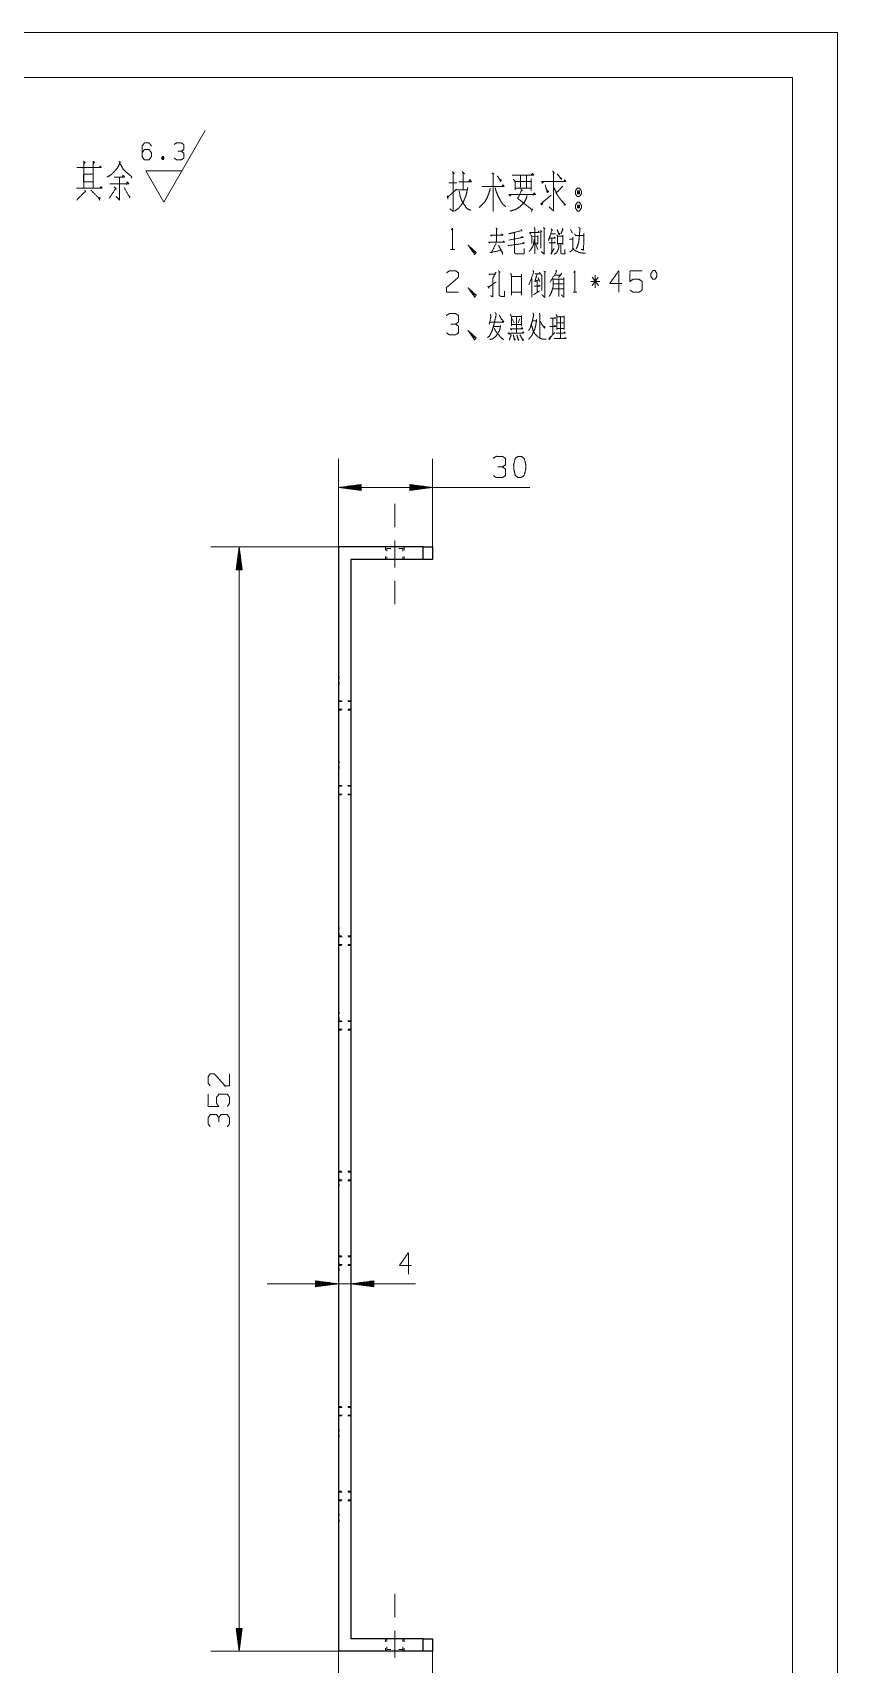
# Model space of a CAD drawing. Header units: millimetres. Extents: x 0 to 210, y 0 to 297.
# Drawn here: x 120.2 to 210, y 115 to 297 of the extents above; entities that cross this region are included whole.
import ezdxf

# ---------------------------------------------------------------- set-up
doc = ezdxf.new("R2010")
doc.units = ezdxf.units.MM
doc.layers.add('101', color=7, linetype='Continuous', true_color=0xffffff)

msp = doc.modelspace()

# ---------------------------------------------------------------- linework, layer by layer
at = {"layer": '101', "color": 133, "linetype": 'Continuous', "lineweight": 18}
for p, q in [((210, 297), (0, 297)), ((210, 0), (210, 297)), ((205, 292), (25, 292)), ((205, 5), (205, 292))]:
    msp.add_line(p, q, dxfattribs=at)
at = {"layer": '101', "color": 43, "linetype": 'Continuous', "lineweight": 18}
for p, q in [((134.86, 278.09), (139.47, 286.09)), ((134.68, 283.18), (134.8, 282.84)), ((132.84, 281.59), (136.88, 281.59)), ((134.86, 278.09), (132.84, 281.59))]:
    msp.add_line(p, q, dxfattribs=at)
at = {"layer": '101', "color": 72, "linetype": 'Continuous', "lineweight": 18}
for p, q in [((166.64, 280.25), (167.54, 280.25)), ((167.54, 279.46), (168.68, 279.46)), ((176.87, 274.91), (177.02, 274.76)), ((177.21, 275.26), (177.35, 275.11)), ((180.24, 275.04), (180.46, 274.64)), ((175.92, 274.21), (176.59, 274.24)), ((176.27, 273.59), (176.59, 272.81)), ((176.93, 274.81), (176.93, 272.94)), ((180.1, 273.96), (180.42, 273.96)), ((166.85, 272.81), (167.27, 272.81)), ((175.92, 269.65), (175.92, 267.48)), ((176.61, 269.7), (176.79, 269.2)), ((177.25, 270.38), (177.49, 270.3)), ((178.46, 269.95), (179.15, 269.95)), ((179.24, 270.15), (178.9, 269.68)), ((182.66, 269.73), (183.33, 268.78)), ((183.32, 269.73), (182.66, 268.78)), ((182.98, 268.53), (182.98, 269.95)), ((176.11, 267.75), (176.77, 268.18)), ((176.49, 269.28), (176.49, 268)), ((178.32, 268.43), (179.43, 268.43)), ((178.36, 268.98), (179.45, 268.98)), ((180.51, 268.05), (180.93, 268.05)), ((183.49, 269.25), (182.48, 269.25)), ((171.7, 264.21), (172.37, 264.21)), ((173.64, 265.34), (174.74, 265.34)), ((173.66, 264.44), (174.74, 264.44)), ((173.73, 265.06), (173.93, 264.64)), ((174.21, 265.24), (174.21, 263.49)), ((174.56, 265.06), (174.39, 264.64)), ((174.74, 265.46), (174.74, 264.24)), ((175.99, 264.84), (176.42, 264.84)), ((178.27, 265.11), (178.27, 263.29)), ((178.71, 264.64), (179.49, 264.64))]:
    msp.add_line(p, q, dxfattribs=at)
at = {"layer": '101', "color": 22, "linetype": 'Continuous', "lineweight": 18}
for p, q in [((154.33, 239.62), (154.33, 249.44)), ((164.83, 239.62), (164.83, 249.44)), ((156.87, 246.6), (154.33, 246.27)), ((154.33, 246.27), (156.87, 245.93)), ((154.33, 246.27), (175.68, 246.27)), ((156.87, 246.29), (154.52, 246.29)), ((156.87, 246.24), (154.52, 246.24)), ((156.87, 246.34), (154.9, 246.34)), ((156.87, 246.19), (154.9, 246.19)), ((156.87, 246.39), (155.29, 246.39)), ((156.87, 246.14), (155.29, 246.14)), ((156.87, 246.44), (155.68, 246.44)), ((156.87, 246.09), (155.68, 246.09)), ((156.87, 246.49), (156.06, 246.49)), ((156.87, 246.04), (156.06, 246.04)), ((156.87, 246.54), (156.45, 246.54)), ((156.87, 245.99), (156.45, 245.99)), ((156.87, 246.6), (156.83, 246.6)), ((156.87, 246.6), (156.83, 246.6)), ((156.87, 245.94), (156.83, 245.94)), ((156.87, 245.94), (156.83, 245.94)), ((156.87, 245.93), (156.87, 246.6)), ((162.29, 246.6), (162.32, 246.6)), ((162.29, 246.6), (162.29, 245.93)), ((164.83, 246.27), (162.29, 246.6)), ((162.29, 246.6), (162.32, 246.6)), ((162.29, 246.54), (162.7, 246.54)), ((162.29, 246.49), (163.09, 246.49)), ((162.29, 246.44), (163.47, 246.44)), ((162.29, 246.39), (163.86, 246.39)), ((162.29, 246.34), (164.25, 246.34)), ((162.29, 246.29), (164.63, 246.29)), ((162.29, 245.93), (164.83, 246.27)), ((162.29, 246.24), (164.63, 246.24)), ((162.29, 246.19), (164.25, 246.19)), ((162.29, 246.14), (163.86, 246.14)), ((162.29, 246.09), (163.47, 246.09)), ((162.29, 246.04), (163.09, 246.04)), ((162.29, 245.99), (162.7, 245.99)), ((162.29, 245.94), (162.32, 245.94)), ((162.29, 245.94), (162.32, 245.94)), ((154.33, 239.62), (140.09, 239.62)), ((143.26, 239.62), (142.93, 237.08)), ((143.13, 237.08), (143.13, 238.66)), ((143.18, 237.08), (143.18, 239.04)), ((143.24, 237.08), (143.24, 239.43)), ((143.6, 237.08), (143.26, 239.62)), ((143.26, 239.62), (143.26, 116.42)), ((143.29, 237.08), (143.29, 239.43)), ((143.34, 237.08), (143.34, 239.04)), ((143.39, 237.08), (143.39, 238.66)), ((142.93, 237.08), (142.93, 237.11)), ((142.93, 237.08), (142.93, 237.11)), ((142.93, 237.08), (143.6, 237.08)), ((142.98, 237.08), (142.98, 237.5)), ((143.03, 237.08), (143.03, 237.89)), ((143.08, 237.08), (143.08, 238.27)), ((143.44, 237.08), (143.44, 238.27)), ((143.49, 237.08), (143.49, 237.89)), ((143.54, 237.08), (143.54, 237.5)), ((143.59, 237.08), (143.59, 237.11)), ((143.59, 237.08), (143.59, 237.11)), ((146.39, 157.42), (162.92, 157.42)), ((151.79, 157.75), (151.79, 157.08)), ((151.79, 157.75), (151.82, 157.75)), ((154.33, 157.42), (151.79, 157.75)), ((151.79, 157.75), (151.82, 157.75)), ((151.79, 157.7), (152.2, 157.7)), ((151.79, 157.65), (152.59, 157.65)), ((151.79, 157.6), (152.97, 157.6)), ((151.79, 157.55), (153.36, 157.55)), ((151.79, 157.49), (153.75, 157.49)), ((151.79, 157.44), (154.13, 157.44)), ((151.79, 157.08), (154.33, 157.42)), ((151.79, 157.39), (154.13, 157.39)), ((151.79, 157.34), (153.75, 157.34)), ((151.79, 157.29), (153.36, 157.29)), ((151.79, 157.24), (152.97, 157.24)), ((151.79, 157.19), (152.59, 157.19)), ((151.79, 157.14), (152.2, 157.14)), ((151.79, 157.09), (151.82, 157.09)), ((151.79, 157.09), (151.82, 157.09)), ((158.27, 157.75), (155.73, 157.42)), ((155.73, 157.42), (158.27, 157.08)), ((158.27, 157.44), (155.92, 157.44)), ((158.27, 157.39), (155.92, 157.39)), ((158.27, 157.49), (156.3, 157.49)), ((158.27, 157.34), (156.3, 157.34)), ((158.27, 157.55), (156.69, 157.55)), ((158.27, 157.29), (156.69, 157.29)), ((158.27, 157.6), (157.08, 157.6)), ((158.27, 157.24), (157.08, 157.24)), ((158.27, 157.65), (157.46, 157.65)), ((158.27, 157.19), (157.46, 157.19)), ((158.27, 157.7), (157.85, 157.7)), ((158.27, 157.14), (157.85, 157.14)), ((158.27, 157.75), (158.23, 157.75)), ((158.27, 157.75), (158.23, 157.75)), ((158.27, 157.09), (158.23, 157.09)), ((158.27, 157.09), (158.23, 157.09)), ((158.27, 157.08), (158.27, 157.75)), ((142.93, 118.96), (142.93, 118.93)), ((142.93, 118.96), (143.26, 116.42)), ((143.6, 118.96), (142.93, 118.96)), ((142.93, 118.96), (142.93, 118.93)), ((142.98, 118.96), (142.98, 118.54)), ((143.03, 118.96), (143.03, 118.16)), ((143.08, 118.96), (143.08, 117.77)), ((143.13, 118.96), (143.13, 117.39)), ((143.18, 118.96), (143.18, 117)), ((143.24, 118.96), (143.24, 116.62)), ((143.26, 116.42), (143.6, 118.96)), ((143.29, 118.96), (143.29, 116.62)), ((143.34, 118.96), (143.34, 117)), ((143.39, 118.96), (143.39, 117.39)), ((143.44, 118.96), (143.44, 117.77)), ((143.49, 118.96), (143.49, 118.16)), ((143.54, 118.96), (143.54, 118.54)), ((143.59, 118.96), (143.59, 118.93)), ((143.59, 118.96), (143.59, 118.93)), ((154.33, 116.42), (140.09, 116.42)), ((154.33, 116.42), (154.33, 103.61)), ((164.83, 116.42), (164.83, 103.61))]:
    msp.add_line(p, q, dxfattribs=at)
at = {"layer": '101', "color": 151, "linetype": 'Continuous', "lineweight": 18}
for p, q in [((160.63, 244.45), (160.63, 241.83)), ((160.63, 235.83), (160.63, 233.22)), ((160.63, 122.82), (160.63, 120.21))]:
    msp.add_line(p, q, dxfattribs=at)
at = {"layer": '101', "color": 191, "linetype": 'Continuous', "lineweight": 25}
for p, q in [((163.78, 239.62), (154.33, 239.62)), ((154.33, 239.62), (154.33, 116.42)), ((163.78, 239.62), (164.83, 239.62)), ((163.78, 238.22), (163.78, 239.62)), ((164.83, 239.62), (164.83, 238.22)), ((155.73, 238.22), (155.73, 117.82)), ((163.78, 238.22), (155.73, 238.22)), ((164.83, 238.22), (163.78, 238.22)), ((163.78, 117.82), (155.73, 117.82)), ((163.78, 117.82), (164.83, 117.82)), ((163.78, 116.42), (163.78, 117.82)), ((164.83, 117.82), (164.83, 116.42)), ((163.78, 116.42), (154.33, 116.42)), ((164.83, 116.42), (163.78, 116.42))]:
    msp.add_line(p, q, dxfattribs=at)
at = {"layer": '101', "color": 53, "linetype": 'Continuous', "lineweight": 18}
for p, q in [((159.58, 239.62), (159.62, 239.58)), ((159.58, 239.62), (159.58, 239.27)), ((159.58, 238.57), (159.58, 238.22)), ((159.71, 239.49), (159.75, 239.45)), ((159.75, 239.45), (159.75, 239.14)), ((159.75, 238.53), (159.75, 238.22)), ((161.5, 239.45), (161.54, 239.49)), ((161.5, 239.14), (161.5, 239.45)), ((161.5, 238.22), (161.5, 238.53)), ((161.63, 239.58), (161.68, 239.62)), ((161.68, 239.62), (161.68, 239.27)), ((161.68, 238.57), (161.68, 238.22)), ((154.33, 222.47), (154.68, 222.47)), ((154.35, 222.45), (154.33, 222.47)), ((154.41, 222.38), (154.39, 222.41)), ((154.74, 222.38), (154.41, 222.38)), ((155.38, 222.47), (155.73, 222.47)), ((155.73, 222.38), (155.4, 222.38)), ((154.33, 221.42), (154.35, 221.44)), ((154.33, 221.42), (154.68, 221.42)), ((154.39, 221.49), (154.41, 221.51)), ((154.41, 221.51), (154.74, 221.51)), ((155.38, 221.42), (155.73, 221.42)), ((155.4, 221.51), (155.73, 221.51)), ((154.33, 213.02), (154.68, 213.02)), ((154.35, 213), (154.33, 213.02)), ((155.38, 213.02), (155.73, 213.02)), ((154.33, 211.97), (154.35, 211.99)), ((154.33, 211.97), (154.68, 211.97)), ((154.41, 212.93), (154.39, 212.96)), ((154.39, 212.04), (154.41, 212.06)), ((154.74, 212.93), (154.41, 212.93)), ((154.41, 212.06), (154.74, 212.06)), ((155.38, 211.97), (155.73, 211.97)), ((155.73, 212.93), (155.4, 212.93)), ((155.4, 212.06), (155.73, 212.06)), ((154.33, 196.22), (154.68, 196.22)), ((154.35, 196.2), (154.33, 196.22)), ((154.33, 195.17), (154.35, 195.19)), ((154.33, 195.17), (154.68, 195.17)), ((154.41, 196.13), (154.39, 196.16)), ((154.39, 195.24), (154.41, 195.26)), ((154.74, 196.13), (154.41, 196.13)), ((154.41, 195.26), (154.74, 195.26)), ((155.38, 196.22), (155.73, 196.22)), ((155.38, 195.17), (155.73, 195.17)), ((155.73, 196.13), (155.4, 196.13)), ((155.4, 195.26), (155.73, 195.26)), ((154.33, 186.77), (154.68, 186.77)), ((154.35, 186.75), (154.33, 186.77)), ((154.33, 185.72), (154.35, 185.74)), ((154.33, 185.72), (154.68, 185.72)), ((154.41, 186.68), (154.39, 186.71)), ((154.39, 185.79), (154.41, 185.81)), ((154.74, 186.68), (154.41, 186.68)), ((154.41, 185.81), (154.74, 185.81)), ((155.38, 186.77), (155.73, 186.77)), ((155.38, 185.72), (155.73, 185.72)), ((155.73, 186.68), (155.4, 186.68)), ((155.4, 185.81), (155.73, 185.81)), ((154.33, 169.97), (154.68, 169.97)), ((154.35, 169.95), (154.33, 169.97)), ((154.41, 169.88), (154.39, 169.91)), ((154.74, 169.88), (154.41, 169.88)), ((155.38, 169.97), (155.73, 169.97)), ((155.73, 169.88), (155.4, 169.88)), ((154.33, 168.92), (154.35, 168.94)), ((154.33, 168.92), (154.68, 168.92)), ((154.39, 168.99), (154.41, 169.01)), ((154.41, 169.01), (154.74, 169.01)), ((155.38, 168.92), (155.73, 168.92)), ((155.4, 169.01), (155.73, 169.01)), ((154.33, 160.52), (154.68, 160.52)), ((154.35, 160.5), (154.33, 160.52)), ((154.41, 160.43), (154.39, 160.46)), ((154.74, 160.43), (154.41, 160.43)), ((155.38, 160.52), (155.73, 160.52)), ((155.73, 160.43), (155.4, 160.43)), ((154.33, 159.47), (154.35, 159.49)), ((154.33, 159.47), (154.68, 159.47)), ((154.39, 159.54), (154.41, 159.56)), ((154.41, 159.56), (154.74, 159.56)), ((155.38, 159.47), (155.73, 159.47)), ((155.4, 159.56), (155.73, 159.56)), ((154.33, 143.72), (154.68, 143.72)), ((154.35, 143.7), (154.33, 143.72)), ((154.33, 142.67), (154.35, 142.69)), ((154.33, 142.67), (154.68, 142.67)), ((154.41, 143.63), (154.39, 143.66)), ((154.39, 142.74), (154.41, 142.76)), ((154.74, 143.63), (154.41, 143.63)), ((154.41, 142.76), (154.74, 142.76)), ((155.38, 143.72), (155.73, 143.72)), ((155.38, 142.67), (155.73, 142.67)), ((155.73, 143.63), (155.4, 143.63)), ((155.4, 142.76), (155.73, 142.76)), ((154.33, 134.27), (154.68, 134.27)), ((154.35, 134.25), (154.33, 134.27)), ((154.33, 133.22), (154.35, 133.24)), ((154.33, 133.22), (154.68, 133.22)), ((154.41, 134.18), (154.39, 134.21)), ((154.39, 133.29), (154.41, 133.31)), ((154.74, 134.18), (154.41, 134.18)), ((154.41, 133.31), (154.74, 133.31)), ((155.38, 134.27), (155.73, 134.27)), ((155.38, 133.22), (155.73, 133.22)), ((155.73, 134.18), (155.4, 134.18)), ((155.4, 133.31), (155.73, 133.31)), ((159.58, 117.47), (159.58, 117.82)), ((159.58, 116.42), (159.58, 116.77)), ((159.75, 116.6), (159.71, 116.55)), ((159.75, 117.82), (159.75, 117.52)), ((159.75, 116.9), (159.75, 116.6)), ((161.5, 117.52), (161.5, 117.82)), ((161.5, 116.6), (161.5, 116.9)), ((161.54, 116.55), (161.5, 116.6)), ((161.68, 117.47), (161.68, 117.82)), ((161.68, 116.42), (161.68, 116.77)), ((159.62, 116.47), (159.58, 116.42)), ((161.68, 116.42), (161.63, 116.47))]:
    msp.add_line(p, q, dxfattribs=at)
at = {"layer": '101', "color": 43, "linetype": 'Continuous', "lineweight": 18}
for points, knots in [([(132.42, 283.57), (132.67, 283.95), (133.22, 283.95), (133.48, 283.57), (133.48, 283.2), (133.22, 282.82), (132.67, 282.82), (132.42, 283.2), (132.42, 284.32), (132.67, 284.69), (133.22, 284.69), (133.48, 284.32)], [0, 0, 0.076964, 0.169762, 0.248074, 0.312018, 0.39033, 0.483129, 0.560092, 0.751926, 0.82889, 0.921688, 1, 1]), ([(136.8, 283.77), (137.07, 283.95), (137.07, 284.52), (136.8, 284.69), (136.26, 284.69), (135.99, 284.52)], [0, 0, 0.153875, 0.429861, 0.58373, 0.84613, 1, 1]), ([(134.68, 282.84), (134.8, 282.84), (134.87, 283.02), (134.8, 283.18), (134.68, 283.18), (134.61, 283.02), (134.68, 282.84), (134.8, 283.18)], [0, 0, 0.093972, 0.236779, 0.365956, 0.459928, 0.589106, 0.731912, 1, 1]), ([(136.01, 283), (136.26, 282.82), (136.8, 282.82), (137.07, 283), (137.07, 283.57), (136.8, 283.77), (136.4, 283.77)], [0, 0, 0.124123, 0.343691, 0.47245, 0.703378, 0.836731, 1, 1])]:
    msp.add_open_spline(points, degree=1, knots=knots, dxfattribs=at)
at = {"layer": '101', "color": 72, "linetype": 'Continuous', "lineweight": 18}
for points, knots in [([(125.9, 282.65), (126.08, 282.5), (125.92, 282.35), (125.92, 282.65), (125.92, 279.65), (125.92, 281.94), (125.15, 281.94), (127.88, 281.94), (126.96, 281.94), (126.96, 282.61), (126.96, 279.65), (126.96, 281.22), (125.9, 281.22), (125.9, 280.36), (126.96, 280.36), (126.96, 279.65), (125.1, 279.65), (127.96, 279.65), (127.83, 279.84), (127.7, 279.65)], [0, 0, 0.009716, 0.018619, 0.030835, 0.152988, 0.24613, 0.277436, 0.388628, 0.426411, 0.453896, 0.574522, 0.638652, 0.681833, 0.716952, 0.760133, 0.789144, 0.864711, 0.9813, 0.99065, 1, 1]), ([(126.98, 282.42), (127.12, 282.54), (126.96, 282.65)], [0, 0, 0.471547, 1, 1]), ([(129.87, 282.65), (130.03, 282.5), (129.95, 282.54), (129.79, 282.09), (129.52, 281.71), (129.2, 281.37), (128.91, 281.11), (128.54, 280.89)], [0, 0, 0.086309, 0.12102, 0.309422, 0.490699, 0.673786, 0.828669, 1, 1]), ([(129.92, 282.42), (130.13, 282.12), (130.32, 281.75), (130.69, 281.41), (131.14, 281.04), (131.27, 280.92), (131.3, 280.92), (131.19, 280.77)], [0, 0, 0.162725, 0.348029, 0.570221, 0.829897, 0.906896, 0.918637, 1, 1]), ([(127.65, 281.94), (127.78, 282.12), (127.86, 281.94)], [0, 0, 0.529964, 1, 1]), ([(128.83, 280.14), (130.93, 280.14), (130.79, 280.36), (130.66, 280.06)], [0, 0, 0.780473, 0.877784, 1, 1]), ([(129.31, 280.89), (130.5, 280.89), (130.32, 281.07), (130.19, 280.89)], [0, 0, 0.707414, 0.863844, 1, 1]), ([(129.92, 280.89), (129.92, 278.3), (129.55, 278.71)], [0, 0, 0.823411, 1, 1]), ([(167.04, 281.49), (167.25, 281.26), (167.14, 281.41), (167.14, 277.06), (166.77, 277.36)], [0, 0, 0.058121, 0.092651, 0.910295, 1, 1]), ([(167.75, 280.36), (169.16, 280.36), (169.02, 280.63), (168.89, 280.4)], [0, 0, 0.716781, 0.866789, 1, 1]), ([(168.15, 281.49), (168.39, 281.26), (168.25, 281.34), (168.25, 279.5)], [0, 0, 0.141502, 0.207217, 1, 1]), ([(171.46, 281.34), (171.7, 281.23), (171.59, 281.26), (171.59, 277.03), (171.59, 279.84), (170.32, 279.84), (172.81, 279.84), (172.68, 280.03), (172.62, 279.84)], [0, 0, 0.022711, 0.032395, 0.397209, 0.639341, 0.748901, 0.963455, 0.983225, 1, 1]), ([(172.07, 281.04), (172.44, 280.4), (172.52, 280.55), (172.33, 280.63)], [0, 0, 0.665994, 0.819283, 1, 1]), ([(173.71, 281.11), (176.12, 281.11), (175.99, 281.3), (175.83, 281.11)], [0, 0, 0.835354, 0.914861, 1, 1]), ([(173.84, 280.63), (174.05, 280.44), (174.05, 279.46), (174.05, 279.65), (175.83, 279.65), (175.83, 279.39), (175.83, 280.7), (175.83, 280.4), (173.97, 280.4), (174.63, 280.4), (174.63, 281.08), (174.63, 279.65), (175.3, 279.65), (175.3, 281.04)], [0, 0, 0.024061, 0.106927, 0.122861, 0.273833, 0.296143, 0.407695, 0.433191, 0.590924, 0.647257, 0.704626, 0.825739, 0.882073, 1, 1]), ([(177.23, 280.36), (177.09, 280.21), (177.01, 280.4), (179.67, 280.4), (179.59, 280.59), (179.48, 280.4)], [0, 0, 0.057621, 0.116246, 0.879372, 0.937997, 1, 1]), ([(178.21, 281.56), (178.42, 281.3), (178.34, 281.45), (178.34, 277.1), (177.84, 277.55)], [0, 0, 0.060996, 0.091685, 0.877915, 1, 1]), ([(178.74, 281.26), (179.21, 280.63), (179.24, 280.74), (179.03, 280.78)], [0, 0, 0.706408, 0.80893, 1, 1]), ([(126.03, 279.42), (126.13, 279.24), (126.11, 279.31), (125.1, 278.3)], [0, 0, 0.125003, 0.171161, 1, 1]), ([(126.72, 279.42), (127.7, 278.45), (127.7, 278.64), (127.65, 278.3)], [0, 0, 0.723289, 0.821344, 1, 1]), ([(129.31, 279.8), (129.55, 279.54), (129.5, 279.65), (128.75, 278.49)], [0, 0, 0.190888, 0.257814, 1, 1]), ([(130.42, 279.72), (131.03, 278.64), (131.06, 278.79), (131.01, 278.56)], [0, 0, 0.76477, 0.858208, 1, 1]), ([(166.48, 278.79), (166.56, 278.45), (166.5, 278.64), (167.54, 279.54)], [0, 0, 0.181308, 0.283199, 1, 1]), ([(168.76, 279.73), (168.65, 279.2), (168.55, 278.79), (168.41, 278.45), (168.25, 278.08), (167.99, 277.7), (167.72, 277.4), (167.3, 277.1)], [0, 0, 0.172188, 0.30911, 0.425674, 0.556628, 0.704269, 0.832974, 1, 1]), ([(167.8, 279.31), (167.86, 279.05), (167.91, 278.75), (168.02, 278.41), (168.18, 278.08), (168.68, 277.36), (169.1, 277.18)], [0, 0, 0.101604, 0.217194, 0.351411, 0.492975, 0.824035, 1, 1]), ([(171.27, 279.65), (171.14, 279.13), (170.9, 278.53), (170.64, 278.08), (170.05, 277.51)], [0, 0, 0.214887, 0.471143, 0.678419, 1, 1]), ([(171.83, 279.69), (171.93, 279.28), (172.15, 278.75), (172.41, 278.26), (172.7, 277.81), (173.02, 277.59)], [0, 0, 0.172227, 0.401196, 0.625592, 0.842428, 1, 1]), ([(173.63, 278.94), (173.49, 278.79), (173.36, 278.94), (176.33, 278.94), (176.17, 279.13), (176.04, 278.86)], [0, 0, 0.051202, 0.102405, 0.861893, 0.924786, 1, 1]), ([(175.38, 278.83), (175.3, 278.53), (175.06, 278.04), (174.55, 277.55), (174.08, 277.25), (173.49, 277.1)], [0, 0, 0.114106, 0.313646, 0.571361, 0.778595, 1, 1]), ([(174.69, 279.54), (174.87, 279.39), (174.79, 279.46), (174.34, 278.49), (175.93, 277.25), (175.99, 277.36), (175.88, 277.06)], [0, 0, 0.061504, 0.089681, 0.366515, 0.88594, 0.917995, 1, 1]), ([(177.17, 278.11), (177.04, 277.78), (176.91, 277.89), (178.05, 278.86)], [0, 0, 0.178043, 0.26341, 1, 1]), ([(177.39, 280.03), (177.65, 279.16), (177.78, 279.28), (177.6, 279.46)], [0, 0, 0.673366, 0.803117, 1, 1]), ([(179.37, 279.88), (178.66, 279.13), (178.39, 279.69), (178.66, 279.05), (178.9, 278.68), (179.16, 278.34), (179.61, 277.81), (179.67, 277.81), (179.48, 277.74)], [0, 0, 0.248759, 0.397962, 0.563618, 0.670264, 0.773239, 0.939254, 0.951975, 1, 1]), ([(181.22, 279.65), (180.99, 279.65), (180.77, 279.35), (180.77, 279.01), (180.99, 278.71), (181.22, 278.71), (181.44, 279.01), (181.44, 279.35), (181.22, 279.65)], [0, 0, 0.091006, 0.231138, 0.359862, 0.5, 0.591006, 0.731144, 0.859868, 1, 1]), ([(180.99, 279.01), (181.22, 279.01), (180.99, 279.35), (180.99, 279.01)], [0, 0, 0.241156, 0.658897, 1, 1]), ([(181.22, 279.01), (181.22, 279.35), (180.99, 279.35)], [0, 0, 0.585827, 1, 1]), ([(181.44, 277.74), (181.22, 278.08), (180.99, 278.08), (180.77, 277.74), (180.77, 277.44), (180.99, 277.1), (181.22, 277.1), (181.44, 277.44), (181.44, 277.74)], [0, 0, 0.149198, 0.238507, 0.387705, 0.5, 0.649198, 0.738507, 0.887705, 1, 1]), ([(180.99, 277.74), (180.99, 277.44), (181.22, 277.44)], [0, 0, 0.55701, 1, 1]), ([(181.22, 277.74), (180.99, 277.74), (181.22, 277.44), (181.22, 277.74)], [0, 0, 0.258803, 0.674585, 1, 1]), ([(166.92, 274.99), (167.06, 275.19), (167.06, 272.81)], [0, 0, 0.093493, 1, 1]), ([(171.93, 275.21), (172.06, 275.04), (171.97, 275.11), (171.97, 273.64), (171.1, 273.64), (172.85, 273.64), (172.76, 273.74), (172.66, 273.61)], [0, 0, 0.04542, 0.069986, 0.382586, 0.566134, 0.936976, 0.96526, 1, 1]), ([(174.72, 275.04), (174.81, 274.86), (174.76, 274.91), (173.33, 274.56), (173.98, 274.71), (173.98, 272.51), (174.01, 272.36), (174.1, 272.34), (175.06, 272.34), (175.06, 272.91)], [0, 0, 0.030684, 0.042091, 0.27277, 0.377784, 0.72212, 0.746241, 0.760618, 0.910004, 1, 1]), ([(176.17, 275.29), (176.24, 275.16), (176.24, 272.31)], [0, 0, 0.047975, 1, 1]), ([(177.28, 275.16), (177.28, 272.31), (176.96, 272.56)], [0, 0, 0.875678, 1, 1]), ([(178.07, 275.11), (178.21, 274.94), (178.14, 275.01), (177.77, 273.81), (178.02, 274.56), (178.55, 274.56)], [0, 0, 0.077471, 0.112963, 0.545474, 0.817416, 1, 1]), ([(178.73, 275.04), (178.96, 274.46), (179.01, 274.54), (178.87, 274.71)], [0, 0, 0.661518, 0.759636, 1, 1]), ([(179.31, 275.14), (179.4, 274.99), (179.36, 275.06), (179.15, 274.54)], [0, 0, 0.211483, 0.312218, 1, 1]), ([(181.14, 275.29), (181.29, 275.14), (181.25, 274.79), (181.22, 274.31), (181.14, 273.64), (181, 273.14), (180.84, 272.86)], [0, 0, 0.080836, 0.218773, 0.405549, 0.671677, 0.875424, 1, 1]), ([(168.93, 273.09), (169.53, 272.46), (169.39, 272.46), (168.79, 273.31), (169.53, 272.24), (169.69, 272.46), (168.79, 273.31)], [0, 0, 0.178025, 0.207059, 0.420796, 0.689032, 0.745609, 1, 1]), ([(171.23, 273.61), (171.16, 273.54), (171.1, 273.64)], [0, 0, 0.476633, 1, 1]), ([(171.93, 273.49), (171.38, 272.46), (171.23, 272.46), (172.48, 272.71), (172.2, 273.24), (172.64, 272.41), (172.66, 272.56), (172.62, 272.24)], [0, 0, 0.252056, 0.286554, 0.564054, 0.69338, 0.896344, 0.929101, 1, 1]), ([(171.46, 274.41), (171.37, 274.31), (171.31, 274.41), (172.69, 274.41), (172.6, 274.54), (172.53, 274.41)], [0, 0, 0.069438, 0.128331, 0.845636, 0.925285, 1, 1]), ([(173.24, 273.24), (175.08, 273.49), (175, 273.61), (174.9, 273.49)], [0, 0, 0.857786, 0.924194, 1, 1]), ([(173.34, 273.86), (174.92, 274.16), (174.81, 274.24), (174.69, 274.11)], [0, 0, 0.839668, 0.907782, 1, 1]), ([(176.2, 273.99), (176.13, 273.61), (176.1, 273.39), (176.03, 273.19), (175.85, 272.89), (175.76, 272.76), (175.62, 272.59)], [0, 0, 0.246545, 0.393699, 0.530763, 0.755722, 0.854643, 1, 1]), ([(175.8, 274.69), (175.74, 274.56), (175.66, 274.71), (176.73, 274.71), (176.66, 274.86), (176.61, 274.71)], [0, 0, 0.079263, 0.180888, 0.810307, 0.90712, 1, 1]), ([(175.8, 274.44), (175.9, 274.29), (175.9, 273.46)], [0, 0, 0.182112, 1, 1]), ([(176.59, 274.36), (176.59, 273.39), (176.43, 273.54)], [0, 0, 0.816829, 1, 1]), ([(177.81, 273.54), (178.55, 273.54), (178.44, 273.64), (178.36, 273.51)], [0, 0, 0.712979, 0.852982, 1, 1]), ([(177.9, 274.06), (178.53, 274.06), (178.44, 274.19), (178.37, 274.06)], [0, 0, 0.682002, 0.846085, 1, 1]), ([(178.13, 274.04), (178.13, 272.51), (178.04, 272.29), (178.39, 272.91)], [0, 0, 0.613735, 0.711022, 1, 1]), ([(178.94, 273.41), (178.94, 273.14), (178.87, 272.86), (178.76, 272.59), (178.64, 272.41), (178.41, 272.29)], [0, 0, 0.206833, 0.420395, 0.642072, 0.803267, 1, 1]), ([(178.69, 274.46), (178.78, 274.31), (178.78, 273.36), (178.78, 273.49), (179.36, 273.49), (179.36, 273.36), (179.36, 274.41), (179.36, 274.29), (178.76, 274.29)], [0, 0, 0.046637, 0.301104, 0.334585, 0.490817, 0.524299, 0.805552, 0.839034, 1, 1]), ([(179.13, 273.41), (179.13, 272.46), (179.2, 272.36), (179.35, 272.31), (179.61, 272.31), (179.61, 272.79)], [0, 0, 0.484052, 0.546459, 0.622872, 0.757969, 1, 1]), ([(180.49, 274.19), (180.49, 272.94), (180.47, 272.79), (180.33, 272.66), (180.14, 272.51)], [0, 0, 0.681086, 0.763374, 0.866199, 1, 1]), ([(180.69, 274.54), (180.79, 274.36), (181.71, 274.36)], [0, 0, 0.182098, 1, 1]), ([(181.73, 274.64), (181.68, 272.76), (181.41, 272.81)], [0, 0, 0.874254, 1, 1]), ([(180.54, 272.91), (180.67, 272.71), (180.84, 272.64), (181.04, 272.54), (181.22, 272.46), (181.41, 272.44), (181.66, 272.41), (181.9, 272.41)], [0, 0, 0.15371, 0.279202, 0.422103, 0.547595, 0.675719, 0.838271, 1, 1]), ([(166.39, 270.2), (166.71, 270.43), (167.4, 270.43), (167.73, 270.2), (167.73, 269.73), (166.37, 268.53), (166.39, 268.05), (167.73, 268.05)], [0, 0, 0.069692, 0.192978, 0.265274, 0.350228, 0.674739, 0.759752, 1, 1]), ([(171.24, 270.1), (171.21, 270), (171.12, 270.05), (171.86, 270.05)], [0, 0, 0.111654, 0.218544, 1, 1]), ([(171.9, 270.28), (171.56, 269.58), (171.56, 267.53), (171.31, 267.65)], [0, 0, 0.250153, 0.910676, 1, 1]), ([(172.18, 270.45), (172.36, 270.25), (172.27, 270.3), (172.27, 267.78), (172.29, 267.65), (172.45, 267.58), (172.85, 267.58), (172.85, 268.15)], [0, 0, 0.063897, 0.088206, 0.692697, 0.722919, 0.765023, 0.862346, 1, 1]), ([(173.57, 270.15), (173.64, 269.83), (173.64, 267.7), (173.64, 268.03), (174.74, 268.03), (174.74, 267.7), (174.74, 270.05), (174.74, 269.8), (173.66, 269.8)], [0, 0, 0.0422, 0.311814, 0.35305, 0.492089, 0.533324, 0.831486, 0.863204, 1, 1]), ([(175.58, 268.88), (176.13, 270.3), (176.04, 270.45), (176.03, 270.48)], [0, 0, 0.881765, 0.982312, 1, 1]), ([(176.5, 270.05), (176.24, 269.23), (176.7, 269.43)], [0, 0, 0.633568, 1, 1]), ([(176.26, 270.1), (176.86, 270.1), (176.79, 270.23), (176.7, 270.1)], [0, 0, 0.66948, 0.829456, 1, 1]), ([(176.93, 270), (177.03, 269.9), (177.03, 268.23)], [0, 0, 0.080053, 1, 1]), ([(177.37, 270.3), (177.37, 267.45), (177.03, 267.75)], [0, 0, 0.863552, 1, 1]), ([(178.18, 269.65), (178.3, 269.48), (178.3, 268.98), (178.29, 268.75), (178.27, 268.6), (178.21, 268.38), (178.14, 268.15), (178.06, 267.93), (177.97, 267.78), (177.83, 267.55)], [0, 0, 0.095695, 0.318944, 0.419715, 0.487157, 0.590371, 0.695675, 0.80361, 0.881345, 1, 1]), ([(178.6, 270.5), (178.66, 270.3), (177.95, 269.18)], [0, 0, 0.134732, 1, 1]), ([(178.32, 269.48), (179.49, 269.48), (179.49, 269.68), (179.49, 267.48), (179.2, 267.75)], [0, 0, 0.294509, 0.344998, 0.900414, 1, 1]), ([(178.85, 269.45), (178.94, 269.48), (178.94, 267.55)], [0, 0, 0.045545, 1, 1]), ([(180.58, 270.23), (180.72, 270.43), (180.72, 268.05)], [0, 0, 0.093489, 1, 1]), ([(185.95, 269), (184.6, 269), (185.61, 270.43), (185.61, 268.05)], [0, 0, 0.245869, 0.565294, 1, 1]), ([(186.86, 268.28), (187.2, 268.05), (187.89, 268.05), (188.22, 268.28), (188.22, 269.23), (187.89, 269.48), (187.2, 269.48), (186.86, 269.25), (186.86, 270.43), (188.22, 270.43)], [0, 0, 0.062227, 0.168345, 0.230571, 0.376816, 0.441265, 0.547383, 0.60961, 0.79049, 1, 1]), ([(189.42, 269.48), (189.65, 269.48), (189.86, 269.8), (189.86, 270.13), (189.65, 270.45), (189.42, 270.45), (189.19, 270.13), (189.19, 269.8), (189.42, 269.48)], [0, 0, 0.085681, 0.230397, 0.35158, 0.496296, 0.581977, 0.730397, 0.85158, 1, 1]), ([(168.93, 268.33), (169.53, 267.7), (169.39, 267.7), (168.79, 268.55), (169.53, 267.48), (169.69, 267.7), (168.79, 268.55)], [0, 0, 0.178025, 0.207059, 0.420796, 0.689032, 0.745609, 1, 1]), ([(171, 268.7), (171.14, 268.5), (171.07, 268.6), (171.93, 269.18)], [0, 0, 0.17409, 0.261137, 1, 1]), ([(176.17, 268.7), (176.84, 268.7), (176.73, 268.85), (176.66, 268.7)], [0, 0, 0.657712, 0.837603, 1, 1]), ([(167.4, 264.49), (167.73, 264.71), (167.73, 265.44), (167.4, 265.66), (166.71, 265.66), (166.37, 265.44)], [0, 0, 0.153874, 0.429851, 0.583726, 0.846126, 1, 1]), ([(166.39, 263.51), (166.71, 263.29), (167.4, 263.29), (167.73, 263.51), (167.73, 264.24), (167.4, 264.49), (166.89, 264.49)], [0, 0, 0.12412, 0.343689, 0.472446, 0.703376, 0.836732, 1, 1]), ([(171.83, 265.76), (171.95, 265.59), (171.72, 264.64), (171.65, 264.29), (171.47, 263.74), (171.38, 263.51), (171.28, 263.34), (171.21, 263.16), (170.96, 262.99)], [0, 0, 0.069931, 0.38886, 0.505369, 0.693874, 0.772751, 0.83952, 0.901104, 1, 1]), ([(171.3, 265.59), (171.35, 265.34), (171.16, 264.46)], [0, 0, 0.221867, 1, 1]), ([(172.41, 264.31), (172.37, 264.01), (172.29, 263.74), (172.14, 263.49), (171.95, 263.19), (171.74, 262.99), (171.54, 262.84), (171.23, 262.76)], [0, 0, 0.143879, 0.281454, 0.418246, 0.588519, 0.727362, 0.844318, 1, 1]), ([(171.24, 264.69), (172.78, 264.69), (172.69, 264.89), (172.6, 264.69)], [0, 0, 0.778574, 0.889287, 1, 1]), ([(171.72, 264.01), (171.79, 263.86), (171.93, 263.64), (172.04, 263.46), (172.27, 263.24), (172.41, 263.04), (172.6, 262.84), (172.8, 262.76)], [0, 0, 0.098113, 0.255353, 0.376439, 0.566726, 0.711652, 0.876696, 1, 1]), ([(172.27, 265.49), (172.57, 264.94), (172.6, 265.04)], [0, 0, 0.855257, 1, 1]), ([(173.64, 263.94), (173.63, 263.84), (173.5, 263.96), (174.9, 263.96), (174.81, 264.09), (174.72, 263.96)], [0, 0, 0.051291, 0.140123, 0.845355, 0.922678, 1, 1]), ([(173.52, 265.59), (173.63, 265.36), (173.63, 264.29)], [0, 0, 0.187922, 1, 1]), ([(176.45, 265.01), (176.34, 264.29), (176.27, 264.06), (176.24, 263.89), (176.13, 263.71), (176.04, 263.51), (175.99, 263.36), (175.87, 263.16), (175.76, 263.01), (175.53, 262.79)], [0, 0, 0.296652, 0.392138, 0.464421, 0.547264, 0.635796, 0.700203, 0.795418, 0.869798, 1, 1]), ([(176.04, 265.71), (176.13, 265.49), (176.04, 265.16), (176.01, 264.99), (175.94, 264.76), (175.87, 264.51), (175.8, 264.29), (175.74, 264.09), (175.66, 263.94), (175.55, 263.76)], [0, 0, 0.116544, 0.278924, 0.364996, 0.478698, 0.603957, 0.717663, 0.817411, 0.901346, 1, 1]), ([(175.87, 264.36), (175.94, 264.19), (175.99, 263.99), (176.03, 263.81), (176.2, 263.46), (176.29, 263.36), (176.54, 263.11), (176.68, 262.99), (176.86, 262.89), (177.1, 262.81), (177.33, 262.81), (177.51, 262.79)], [0, 0, 0.075197, 0.157621, 0.228744, 0.384954, 0.438119, 0.578253, 0.653435, 0.734339, 0.837345, 0.928883, 1, 1]), ([(176.75, 265.69), (176.82, 265.51), (176.82, 262.99)], [0, 0, 0.069549, 1, 1]), ([(176.79, 264.81), (177.37, 264.01), (177.37, 264.24)], [0, 0, 0.814826, 1, 1]), ([(177.93, 264.21), (178.55, 264.21), (178.48, 264.36), (178.44, 264.24)], [0, 0, 0.676553, 0.857919, 1, 1]), ([(177.95, 265.14), (178.55, 265.14), (178.48, 265.24), (178.44, 265.11)], [0, 0, 0.704246, 0.847777, 1, 1]), ([(178.62, 265.54), (178.71, 265.39), (178.71, 263.89), (178.71, 264.01), (179.52, 264.01), (179.52, 263.89), (179.52, 265.39), (179.52, 265.29), (178.71, 265.29), (179.1, 265.29), (179.1, 262.89), (178.39, 262.89), (179.73, 262.89), (179.65, 262.94), (179.63, 262.99), (179.52, 262.84)], [0, 0, 0.016858, 0.162099, 0.174202, 0.252928, 0.265031, 0.410273, 0.419956, 0.498682, 0.536334, 0.76872, 0.837177, 0.967245, 0.977076, 0.982211, 1, 1]), ([(168.93, 263.56), (169.53, 262.94), (169.39, 262.94), (168.79, 263.79), (169.53, 262.71), (169.69, 262.94), (168.79, 263.79)], [0, 0, 0.178025, 0.207059, 0.420796, 0.689032, 0.745609, 1, 1]), ([(173.43, 263.49), (173.34, 263.39), (173.24, 263.49), (175.04, 263.49), (174.97, 263.61), (174.85, 263.49)], [0, 0, 0.055572, 0.116268, 0.866969, 0.926764, 1, 1]), ([(173.48, 263.36), (173.59, 263.26), (173.4, 262.69)], [0, 0, 0.193634, 1, 1]), ([(173.84, 263.29), (173.98, 262.71), (174.07, 262.76), (173.93, 262.91)], [0, 0, 0.658053, 0.770912, 1, 1]), ([(174.24, 263.29), (174.4, 262.69), (174.47, 262.69), (174.35, 262.89)], [0, 0, 0.669879, 0.746192, 1, 1]), ([(174.58, 263.29), (174.92, 262.66), (174.99, 262.71), (174.81, 262.89)], [0, 0, 0.679068, 0.761943, 1, 1]), ([(178.02, 263.01), (177.86, 262.76), (177.79, 262.84), (178.48, 263.54)], [0, 0, 0.21443, 0.289024, 1, 1]), ([(178.62, 263.46), (179.63, 263.46), (179.56, 263.64), (179.49, 263.49)], [0, 0, 0.739667, 0.878252, 1, 1]), ([(172.63, 248.56), (172.96, 248.78), (172.96, 249.51), (172.63, 249.73), (171.94, 249.73), (171.6, 249.51)], [0, 0, 0.153873, 0.429849, 0.583727, 0.846122, 1, 1]), ([(174.73, 247.36), (175.06, 247.61), (175.24, 248.31), (175.24, 248.78), (175.06, 249.51), (174.73, 249.73), (174.39, 249.73), (174.06, 249.51), (173.88, 248.78), (173.9, 248.31), (174.06, 247.61), (174.39, 247.36), (174.73, 247.36)], [0, 0, 0.067523, 0.183971, 0.260581, 0.380941, 0.446139, 0.500306, 0.565504, 0.685864, 0.762528, 0.87831, 0.945834, 1, 1]), ([(171.62, 247.58), (171.94, 247.36), (172.63, 247.36), (172.96, 247.58), (172.96, 248.31), (172.63, 248.56), (172.12, 248.56)], [0, 0, 0.124121, 0.343688, 0.472446, 0.703377, 0.83673, 1, 1]), ([(140.02, 179.5), (139.79, 179.81), (139.79, 180.5), (140.02, 180.84), (140.49, 180.84), (141.69, 179.48), (142.17, 179.5), (142.17, 180.84)], [0, 0, 0.069691, 0.192979, 0.265274, 0.350227, 0.674739, 0.759753, 1, 1]), ([(141.94, 177.2), (142.17, 177.54), (142.17, 178.23), (141.94, 178.56), (140.99, 178.56), (140.74, 178.23), (140.74, 177.54), (140.97, 177.2), (139.79, 177.2), (139.79, 178.56)], [0, 0, 0.062227, 0.168343, 0.230573, 0.376817, 0.441268, 0.547383, 0.609609, 0.79049, 1, 1]), ([(140.97, 175.95), (140.74, 176.29), (140.02, 176.29), (139.79, 175.95), (139.79, 175.26), (140.02, 174.93)], [0, 0, 0.153876, 0.429852, 0.583729, 0.846124, 1, 1]), ([(141.94, 174.94), (142.17, 175.26), (142.17, 175.95), (141.94, 176.29), (141.22, 176.29), (140.97, 175.95), (140.97, 175.44)], [0, 0, 0.124119, 0.343685, 0.472448, 0.703378, 0.836734, 1, 1]), ([(162.48, 159.46), (161.14, 159.46), (162.14, 160.89), (162.14, 158.51)], [0, 0, 0.245869, 0.565295, 1, 1])]:
    msp.add_open_spline(points, degree=1, knots=knots, dxfattribs=at)
at = {"layer": '101', "color": 151, "linetype": 'Continuous', "lineweight": 18}
msp.add_open_spline([(160.63, 240.33), (160.63, 238.83), (160.63, 237.33)], degree=1, dxfattribs=at)
at = {"layer": '101', "color": 53, "linetype": 'Continuous', "lineweight": 18}
for points in [[(159.75, 239.45), (160.19, 239.45)], [(161.06, 239.45), (161.5, 239.45)], [(154.41, 224.97), (154.41, 225.18)], [(154.41, 224.31), (154.41, 224.53)], [(154.41, 215.52), (154.41, 215.73)], [(154.41, 214.86), (154.41, 215.08)], [(154.41, 196.97), (154.41, 197.18)], [(154.41, 196.31), (154.41, 196.53)], [(154.41, 187.52), (154.41, 187.73)], [(154.41, 186.86), (154.41, 187.08)], [(154.41, 168.97), (154.41, 169.18)], [(154.41, 168.31), (154.41, 168.53)], [(154.41, 159.52), (154.41, 159.73)], [(154.41, 158.86), (154.41, 159.08)], [(154.41, 140.97), (154.41, 141.18)], [(154.41, 140.31), (154.41, 140.53)], [(154.41, 131.52), (154.41, 131.73)], [(154.41, 130.86), (154.41, 131.08)], [(160.19, 116.6), (159.75, 116.6)], [(161.5, 116.6), (161.06, 116.6)]]:
    msp.add_open_spline(points, degree=1, dxfattribs=at)
at = {"layer": '101', "color": 151, "linetype": 'Continuous', "lineweight": 18}
msp.add_open_spline([(160.63, 118.71), (160.63, 117.21), (160.63, 115.71)], degree=1, knots=[0, 0, 0.499998, 1, 1], dxfattribs=at)

doc.saveas('drawing.dxf')
